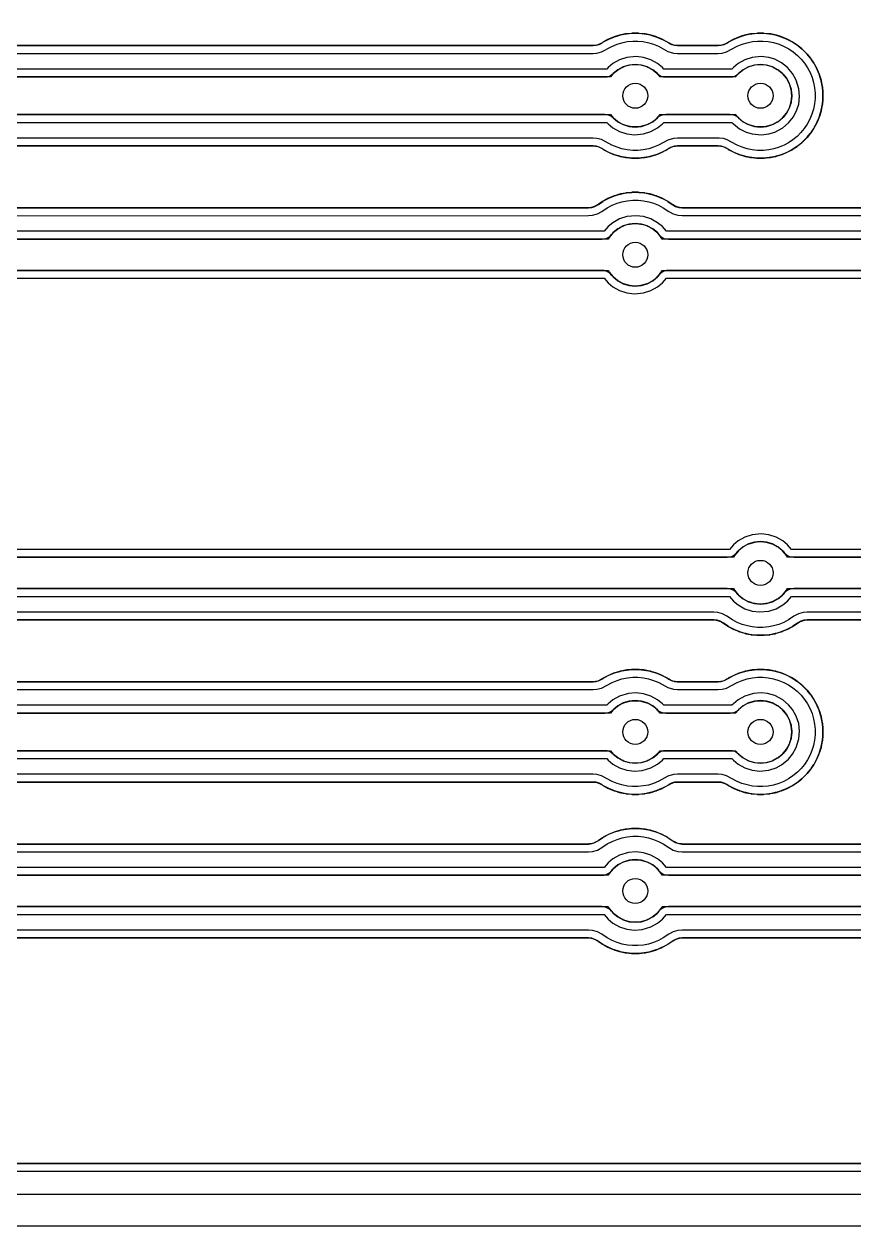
# Model space of a CAD drawing. Header units: millimetres. Extents: x -1 to 492, y -11 to 96.
# Drawn here: x 90.47 to 116.99, y -1 to 37.39 of the extents above; entities that cross this region are included whole.
import ezdxf

# ---------------------------------------------------------------- set-up
doc = ezdxf.new("R2010")
doc.units = ezdxf.units.MM
for name, color, linetype in [('CLEAR_POCKET', 8, 'CONTINUOUS'), ('COPPER_REF', 9, 'CONTINUOUS'), ('DRILL_0P8', 5, 'CONTINUOUS'), ('ISO_CENTER', 1, 'CONTINUOUS'), ('OUTLINE', 7, 'CONTINUOUS')]:
    doc.layers.add(name, color=color, linetype=linetype)

msp = doc.modelspace()

# ---------------------------------------------------------------- linework, layer by layer
at = {"layer": 'CLEAR_POCKET'}
for points in [[(-0.6, -1), (144.6, -1), (144.678, -0.992), (144.753, -0.97), (144.822, -0.933), (144.883, -0.883), (144.933, -0.822), (144.97, -0.753), (144.992, -0.678), (145, -0.6), (145, 94.6), (144.992, 94.678), (144.97, 94.753), (144.933, 94.822), (144.883, 94.883), (144.822, 94.933), (144.753, 94.97), (144.678, 94.992), (144.6, 95), (36.59, 95)], [(143, 92.49), (143, 1.51), (142.999, 1.49), (142.992, 1.422), (142.985, 1.384), (142.968, 1.327), (142.953, 1.291), (142.925, 1.24), (142.903, 1.207), (142.866, 1.162), (142.838, 1.134), (142.793, 1.097), (142.76, 1.075), (142.709, 1.047), (142.673, 1.032), (142.616, 1.015), (142.578, 1.008), (142.51, 1.001), (142.49, 1), (1.51, 1)], [(69.358, 33.5), (108.642, 33.5), (108.661, 33.499), (108.73, 33.492), (108.768, 33.485), (108.824, 33.468), (108.86, 33.453), (108.921, 33.42), (108.938, 33.41), (108.955, 33.399), (108.971, 33.388), (108.975, 33.386), (108.993, 33.376), (109.126, 33.305), (109.144, 33.296), (109.148, 33.294), (109.166, 33.286), (109.307, 33.228), (109.325, 33.221), (109.33, 33.219), (109.348, 33.213), (109.493, 33.169), (109.512, 33.163), (109.517, 33.162), (109.536, 33.158), (109.685, 33.128), (109.705, 33.125), (109.709, 33.124), (109.729, 33.122), (109.88, 33.107), (109.9, 33.106), (109.904, 33.105), (109.924, 33.105), (110.076, 33.105), (110.096, 33.105), (110.1, 33.106), (110.12, 33.107), (110.271, 33.122), (110.291, 33.124), (110.295, 33.125), (110.315, 33.128), (110.464, 33.158), (110.483, 33.162), (110.488, 33.163), (110.507, 33.169), (110.652, 33.213), (110.67, 33.219), (110.675, 33.221), (110.693, 33.228), (110.834, 33.286), (110.852, 33.294), (110.856, 33.296), (110.874, 33.305), (111.007, 33.376), (111.025, 33.386), (111.029, 33.388), (111.045, 33.399), (111.062, 33.41), (111.079, 33.42), (111.14, 33.453), (111.176, 33.468), (111.232, 33.485), (111.27, 33.492), (111.339, 33.499), (111.358, 33.5), (112.642, 33.5), (112.661, 33.499), (112.73, 33.492), (112.768, 33.485), (112.824, 33.468), (112.86, 33.453), (112.921, 33.42), (112.938, 33.41), (112.955, 33.399), (112.971, 33.388), (112.975, 33.386), (112.993, 33.376), (113.126, 33.305), (113.144, 33.296), (113.148, 33.294), (113.166, 33.286), (113.307, 33.228), (113.325, 33.221), (113.33, 33.219), (113.348, 33.213), (113.493, 33.169), (113.512, 33.163), (113.517, 33.162), (113.536, 33.158), (113.685, 33.128), (113.705, 33.125), (113.709, 33.124), (113.729, 33.122), (113.88, 33.107), (113.9, 33.106), (113.904, 33.105), (113.924, 33.105), (114.076, 33.105), (114.096, 33.105), (114.1, 33.106), (114.12, 33.107), (114.271, 33.122), (114.291, 33.124), (114.295, 33.125), (114.315, 33.128), (114.464, 33.158), (114.483, 33.162), (114.488, 33.163), (114.507, 33.169), (114.652, 33.213), (114.67, 33.219), (114.675, 33.221), (114.693, 33.228), (114.834, 33.286), (114.852, 33.294), (114.856, 33.296), (114.874, 33.305), (115.007, 33.376), (115.025, 33.386), (115.029, 33.388), (115.045, 33.399), (115.172, 33.483), (115.188, 33.495), (115.192, 33.497), (115.207, 33.51), (115.324, 33.606), (115.339, 33.619), (115.343, 33.622), (115.357, 33.636), (115.464, 33.743), (115.478, 33.757), (115.481, 33.761), (115.494, 33.776), (115.59, 33.893), (115.603, 33.908), (115.605, 33.912), (115.617, 33.928), (115.701, 34.055), (115.712, 34.071), (115.714, 34.075), (115.724, 34.093), (115.795, 34.226), (115.804, 34.244), (115.806, 34.248), (115.814, 34.266), (115.872, 34.407), (115.879, 34.425), (115.881, 34.43), (115.887, 34.448), (115.931, 34.593), (115.937, 34.612), (115.938, 34.617), (115.942, 34.636), (115.972, 34.785), (115.975, 34.805), (115.976, 34.809), (115.978, 34.829), (115.993, 34.98), (115.994, 35), (115.995, 35.004), (115.995, 35.024), (115.995, 35.176), (115.995, 35.196), (115.994, 35.2), (115.993, 35.22), (115.978, 35.371), (115.976, 35.391), (115.975, 35.395), (115.972, 35.415), (115.942, 35.564), (115.938, 35.583), (115.937, 35.588), (115.931, 35.607), (115.887, 35.752), (115.881, 35.77), (115.879, 35.775), (115.872, 35.793), (115.814, 35.934), (115.806, 35.952), (115.804, 35.956), (115.795, 35.974), (115.724, 36.107), (115.714, 36.125), (115.712, 36.129), (115.701, 36.145), (115.617, 36.272), (115.605, 36.288), (115.603, 36.292), (115.59, 36.307), (115.494, 36.424), (115.481, 36.439), (115.478, 36.443), (115.464, 36.457), (115.357, 36.564), (115.343, 36.578), (115.339, 36.581), (115.324, 36.594), (115.207, 36.69), (115.192, 36.703), (115.188, 36.705), (115.172, 36.717), (115.045, 36.801), (115.029, 36.812), (115.025, 36.814), (115.007, 36.824), (114.874, 36.895), (114.856, 36.904), (114.852, 36.906), (114.834, 36.914), (114.693, 36.972), (114.675, 36.979), (114.67, 36.981), (114.652, 36.987), (114.507, 37.031), (114.488, 37.037), (114.483, 37.038), (114.464, 37.042), (114.315, 37.072), (114.295, 37.075), (114.291, 37.076), (114.271, 37.078), (114.12, 37.093), (114.1, 37.094), (114.096, 37.095), (114.076, 37.095), (113.924, 37.095), (113.904, 37.095), (113.9, 37.094), (113.88, 37.093), (113.729, 37.078), (113.709, 37.076), (113.705, 37.075), (113.685, 37.072), (113.536, 37.042), (113.517, 37.038), (113.512, 37.037), (113.493, 37.031), (113.348, 36.987), (113.33, 36.981), (113.325, 36.979), (113.307, 36.972), (113.166, 36.914), (113.148, 36.906), (113.144, 36.904), (113.126, 36.895), (112.993, 36.824), (112.975, 36.814), (112.971, 36.812), (112.955, 36.801), (112.938, 36.79), (112.921, 36.78), (112.86, 36.747), (112.824, 36.732), (112.768, 36.715), (112.73, 36.708), (112.661, 36.701), (112.642, 36.7), (111.358, 36.7), (111.339, 36.701), (111.27, 36.708), (111.232, 36.715), (111.176, 36.732), (111.14, 36.747), (111.079, 36.78), (111.062, 36.79), (111.045, 36.801), (111.029, 36.812), (111.025, 36.814), (111.007, 36.824), (110.874, 36.895), (110.856, 36.904), (110.852, 36.906), (110.834, 36.914), (110.693, 36.972), (110.675, 36.979), (110.67, 36.981), (110.652, 36.987), (110.507, 37.031), (110.488, 37.037), (110.483, 37.038), (110.464, 37.042), (110.315, 37.072), (110.295, 37.075), (110.291, 37.076), (110.271, 37.078), (110.12, 37.093), (110.1, 37.094), (110.096, 37.095), (110.076, 37.095), (109.924, 37.095), (109.904, 37.095), (109.9, 37.094), (109.88, 37.093), (109.729, 37.078), (109.709, 37.076), (109.705, 37.075), (109.685, 37.072), (109.536, 37.042), (109.517, 37.038), (109.512, 37.037), (109.493, 37.031), (109.348, 36.987), (109.33, 36.981), (109.325, 36.979), (109.307, 36.972), (109.166, 36.914), (109.148, 36.906), (109.144, 36.904), (109.126, 36.895), (108.993, 36.824), (108.975, 36.814), (108.971, 36.812), (108.955, 36.801), (108.938, 36.79), (108.921, 36.78), (108.86, 36.747), (108.824, 36.732), (108.768, 36.715), (108.73, 36.708), (108.661, 36.701), (108.642, 36.7), (69.358, 36.7)], [(68.977, 35.7), (109.023, 35.7), (109.101, 35.708), (109.176, 35.73), (109.245, 35.767), (109.306, 35.817), (109.308, 35.82), (109.429, 35.919), (109.462, 35.941), (109.6, 36.015), (109.636, 36.03), (109.786, 36.075), (109.824, 36.083), (109.98, 36.098), (110.02, 36.098), (110.176, 36.083), (110.214, 36.075), (110.364, 36.03), (110.4, 36.015), (110.538, 35.941), (110.571, 35.919), (110.692, 35.82), (110.694, 35.817), (110.755, 35.767), (110.824, 35.73), (110.899, 35.708), (110.977, 35.7), (113.023, 35.7), (113.101, 35.708), (113.176, 35.73), (113.245, 35.767), (113.306, 35.817), (113.308, 35.82), (113.429, 35.919), (113.462, 35.941), (113.6, 36.015), (113.636, 36.03), (113.786, 36.075), (113.824, 36.083), (113.98, 36.098), (114.02, 36.098), (114.176, 36.083), (114.214, 36.075), (114.364, 36.03), (114.4, 36.015), (114.538, 35.941), (114.571, 35.919), (114.692, 35.82), (114.72, 35.792), (114.819, 35.671), (114.841, 35.638), (114.915, 35.5), (114.93, 35.464), (114.975, 35.314), (114.983, 35.276), (114.998, 35.12), (114.998, 35.08), (114.983, 34.924), (114.975, 34.886), (114.93, 34.736), (114.915, 34.7), (114.841, 34.562), (114.819, 34.529), (114.72, 34.408), (114.692, 34.38), (114.571, 34.281), (114.538, 34.259), (114.4, 34.185), (114.364, 34.17), (114.214, 34.125), (114.176, 34.117), (114.02, 34.102), (113.98, 34.102), (113.824, 34.117), (113.786, 34.125), (113.636, 34.17), (113.6, 34.185), (113.462, 34.259), (113.429, 34.281), (113.308, 34.38), (113.306, 34.383), (113.245, 34.433), (113.176, 34.47), (113.101, 34.492), (113.023, 34.5), (110.977, 34.5), (110.899, 34.492), (110.824, 34.47), (110.755, 34.433), (110.694, 34.383), (110.692, 34.38), (110.571, 34.281), (110.538, 34.259), (110.4, 34.185), (110.364, 34.17), (110.214, 34.125), (110.176, 34.117), (110.02, 34.102), (109.98, 34.102), (109.824, 34.117), (109.786, 34.125), (109.636, 34.17), (109.6, 34.185), (109.462, 34.259), (109.429, 34.281), (109.308, 34.38), (109.306, 34.383), (109.245, 34.433), (109.176, 34.47), (109.101, 34.492), (109.023, 34.5), (68.977, 34.5)], [(133.759, 31.52), (111.506, 31.52), (111.484, 31.521), (111.411, 31.529), (111.369, 31.538), (111.309, 31.558), (111.27, 31.575), (111.206, 31.613), (111.189, 31.625), (111.188, 31.625), (111.172, 31.637), (111.045, 31.721), (111.029, 31.732), (111.025, 31.734), (111.007, 31.744), (110.874, 31.815), (110.856, 31.824), (110.852, 31.826), (110.834, 31.834), (110.693, 31.892), (110.675, 31.899), (110.67, 31.901), (110.652, 31.907), (110.507, 31.951), (110.488, 31.957), (110.483, 31.958), (110.464, 31.962), (110.315, 31.992), (110.295, 31.995), (110.291, 31.996), (110.271, 31.998), (110.12, 32.013), (110.1, 32.014), (110.096, 32.015), (110.076, 32.015), (109.924, 32.015), (109.904, 32.015), (109.9, 32.014), (109.88, 32.013), (109.729, 31.998), (109.709, 31.996), (109.705, 31.995), (109.685, 31.992), (109.536, 31.962), (109.517, 31.958), (109.512, 31.957), (109.493, 31.951), (109.348, 31.907), (109.33, 31.901), (109.325, 31.899), (109.307, 31.892), (109.166, 31.834), (109.148, 31.826), (109.144, 31.824), (109.126, 31.815), (108.993, 31.744), (108.975, 31.734), (108.971, 31.732), (108.955, 31.721), (108.828, 31.637), (108.812, 31.625), (108.811, 31.625), (108.794, 31.613), (108.73, 31.575), (108.691, 31.558), (108.631, 31.538), (108.589, 31.529), (108.516, 31.521), (108.494, 31.52), (60.011, 31.52)], [(60.01, 30.52), (108.934, 30.52), (109.004, 30.526), (109.072, 30.545), (109.136, 30.575), (109.194, 30.616), (109.243, 30.666), (109.28, 30.712), (109.308, 30.74), (109.429, 30.839), (109.462, 30.861), (109.6, 30.935), (109.636, 30.95), (109.786, 30.995), (109.824, 31.003), (109.98, 31.018), (110.02, 31.018), (110.176, 31.003), (110.214, 30.995), (110.364, 30.95), (110.4, 30.935), (110.538, 30.861), (110.571, 30.839), (110.692, 30.74), (110.72, 30.712), (110.757, 30.666), (110.806, 30.616), (110.864, 30.575), (110.928, 30.545), (110.996, 30.526), (111.066, 30.52), (134.335, 30.52)], [(134.335, 29.52), (111.066, 29.52), (110.996, 29.514), (110.928, 29.495), (110.864, 29.465), (110.806, 29.424), (110.757, 29.374), (110.72, 29.328), (110.692, 29.3), (110.571, 29.201), (110.538, 29.179), (110.4, 29.105), (110.364, 29.09), (110.214, 29.045), (110.176, 29.037), (110.02, 29.022), (109.98, 29.022), (109.824, 29.037), (109.786, 29.045), (109.636, 29.09), (109.6, 29.105), (109.462, 29.179), (109.429, 29.201), (109.308, 29.3), (109.28, 29.328), (109.243, 29.374), (109.194, 29.424), (109.136, 29.465), (109.072, 29.495), (109.004, 29.514), (108.934, 29.52), (60.9, 29.52)], [(47.665, 20.36), (112.934, 20.36), (113.021, 20.37), (113.105, 20.398), (113.18, 20.445), (113.243, 20.506), (113.28, 20.552), (113.308, 20.58), (113.429, 20.679), (113.462, 20.701), (113.6, 20.775), (113.636, 20.79), (113.786, 20.835), (113.824, 20.843), (113.98, 20.858), (114.02, 20.858), (114.176, 20.843), (114.214, 20.835), (114.364, 20.79), (114.4, 20.775), (114.538, 20.701), (114.571, 20.679), (114.692, 20.58), (114.72, 20.552), (114.757, 20.506), (114.82, 20.445), (114.895, 20.398), (114.979, 20.37), (115.066, 20.36), (134.335, 20.36)], [(134.335, 19.36), (115.066, 19.36), (114.979, 19.35), (114.895, 19.322), (114.82, 19.275), (114.757, 19.214), (114.72, 19.168), (114.692, 19.14), (114.571, 19.041), (114.538, 19.019), (114.4, 18.945), (114.364, 18.93), (114.214, 18.885), (114.176, 18.877), (114.02, 18.862), (113.98, 18.862), (113.824, 18.877), (113.786, 18.885), (113.636, 18.93), (113.6, 18.945), (113.462, 19.019), (113.429, 19.041), (113.308, 19.14), (113.28, 19.168), (113.243, 19.214), (113.18, 19.275), (113.105, 19.322), (113.021, 19.35), (112.934, 19.36), (47.665, 19.36)], [(48.241, 18.36), (112.494, 18.36), (112.516, 18.359), (112.589, 18.351), (112.631, 18.342), (112.691, 18.322), (112.73, 18.305), (112.794, 18.267), (112.811, 18.255), (112.812, 18.255), (112.828, 18.243), (112.955, 18.159), (112.971, 18.148), (112.975, 18.146), (112.993, 18.136), (113.126, 18.065), (113.144, 18.056), (113.148, 18.054), (113.166, 18.046), (113.307, 17.988), (113.325, 17.981), (113.33, 17.979), (113.348, 17.973), (113.493, 17.929), (113.512, 17.923), (113.517, 17.922), (113.536, 17.918), (113.685, 17.888), (113.705, 17.885), (113.709, 17.884), (113.729, 17.882), (113.88, 17.867), (113.9, 17.866), (113.904, 17.865), (113.924, 17.865), (114.076, 17.865), (114.096, 17.865), (114.1, 17.866), (114.12, 17.867), (114.271, 17.882), (114.291, 17.884), (114.295, 17.885), (114.315, 17.888), (114.464, 17.918), (114.483, 17.922), (114.488, 17.923), (114.507, 17.929), (114.652, 17.973), (114.67, 17.979), (114.675, 17.981), (114.693, 17.988), (114.834, 18.046), (114.852, 18.054), (114.856, 18.056), (114.874, 18.065), (115.007, 18.136), (115.025, 18.146), (115.029, 18.148), (115.045, 18.159), (115.172, 18.243), (115.188, 18.255), (115.189, 18.255), (115.206, 18.267), (115.27, 18.305), (115.309, 18.322), (115.369, 18.342), (115.411, 18.351), (115.484, 18.359), (115.506, 18.36), (133.759, 18.36)], [(78.807, 13.18), (108.642, 13.18), (108.661, 13.179), (108.73, 13.172), (108.768, 13.165), (108.824, 13.148), (108.86, 13.133), (108.921, 13.1), (108.938, 13.09), (108.955, 13.079), (108.971, 13.068), (108.975, 13.066), (108.993, 13.056), (109.126, 12.985), (109.144, 12.976), (109.148, 12.974), (109.166, 12.966), (109.307, 12.908), (109.325, 12.901), (109.33, 12.899), (109.348, 12.893), (109.493, 12.849), (109.512, 12.843), (109.517, 12.842), (109.536, 12.838), (109.685, 12.808), (109.705, 12.805), (109.709, 12.804), (109.729, 12.802), (109.88, 12.787), (109.9, 12.786), (109.904, 12.785), (109.924, 12.785), (110.076, 12.785), (110.096, 12.785), (110.1, 12.786), (110.12, 12.787), (110.271, 12.802), (110.291, 12.804), (110.295, 12.805), (110.315, 12.808), (110.464, 12.838), (110.483, 12.842), (110.488, 12.843), (110.507, 12.849), (110.652, 12.893), (110.67, 12.899), (110.675, 12.901), (110.693, 12.908), (110.834, 12.966), (110.852, 12.974), (110.856, 12.976), (110.874, 12.985), (111.007, 13.056), (111.025, 13.066), (111.029, 13.068), (111.045, 13.079), (111.062, 13.09), (111.079, 13.1), (111.14, 13.133), (111.176, 13.148), (111.232, 13.165), (111.27, 13.172), (111.339, 13.179), (111.358, 13.18), (112.642, 13.18), (112.661, 13.179), (112.73, 13.172), (112.768, 13.165), (112.824, 13.148), (112.86, 13.133), (112.921, 13.1), (112.938, 13.09), (112.955, 13.079), (112.971, 13.068), (112.975, 13.066), (112.993, 13.056), (113.126, 12.985), (113.144, 12.976), (113.148, 12.974), (113.166, 12.966), (113.307, 12.908), (113.325, 12.901), (113.33, 12.899), (113.348, 12.893), (113.493, 12.849), (113.512, 12.843), (113.517, 12.842), (113.536, 12.838), (113.685, 12.808), (113.705, 12.805), (113.709, 12.804), (113.729, 12.802), (113.88, 12.787), (113.9, 12.786), (113.904, 12.785), (113.924, 12.785), (114.076, 12.785), (114.096, 12.785), (114.1, 12.786), (114.12, 12.787), (114.271, 12.802), (114.291, 12.804), (114.295, 12.805), (114.315, 12.808), (114.464, 12.838), (114.483, 12.842), (114.488, 12.843), (114.507, 12.849), (114.652, 12.893), (114.67, 12.899), (114.675, 12.901), (114.693, 12.908), (114.834, 12.966), (114.852, 12.974), (114.856, 12.976), (114.874, 12.985), (115.007, 13.056), (115.025, 13.066), (115.029, 13.068), (115.045, 13.079), (115.172, 13.163), (115.188, 13.175), (115.192, 13.177), (115.207, 13.19), (115.324, 13.286), (115.339, 13.299), (115.343, 13.302), (115.357, 13.316), (115.464, 13.423), (115.478, 13.437), (115.481, 13.441), (115.494, 13.456), (115.59, 13.573), (115.603, 13.588), (115.605, 13.592), (115.617, 13.608), (115.701, 13.735), (115.712, 13.751), (115.714, 13.755), (115.724, 13.773), (115.795, 13.906), (115.804, 13.924), (115.806, 13.928), (115.814, 13.946), (115.872, 14.087), (115.879, 14.105), (115.881, 14.11), (115.887, 14.128), (115.931, 14.273), (115.937, 14.292), (115.938, 14.297), (115.942, 14.316), (115.972, 14.465), (115.975, 14.485), (115.976, 14.489), (115.978, 14.509), (115.993, 14.66), (115.994, 14.68), (115.995, 14.684), (115.995, 14.704), (115.995, 14.856), (115.995, 14.876), (115.994, 14.88), (115.993, 14.9), (115.978, 15.051), (115.976, 15.071), (115.975, 15.075), (115.972, 15.095), (115.942, 15.244), (115.938, 15.263), (115.937, 15.268), (115.931, 15.287), (115.887, 15.432), (115.881, 15.45), (115.879, 15.455), (115.872, 15.473), (115.814, 15.614), (115.806, 15.632), (115.804, 15.636), (115.795, 15.654), (115.724, 15.787), (115.714, 15.805), (115.712, 15.809), (115.701, 15.825), (115.617, 15.952), (115.605, 15.968), (115.603, 15.972), (115.59, 15.987), (115.494, 16.104), (115.481, 16.119), (115.478, 16.123), (115.464, 16.137), (115.357, 16.244), (115.343, 16.258), (115.339, 16.261), (115.324, 16.274), (115.207, 16.37), (115.192, 16.383), (115.188, 16.385), (115.172, 16.397), (115.045, 16.481), (115.029, 16.492), (115.025, 16.494), (115.007, 16.504), (114.874, 16.575), (114.856, 16.584), (114.852, 16.586), (114.834, 16.594), (114.693, 16.652), (114.675, 16.659), (114.67, 16.661), (114.652, 16.667), (114.507, 16.711), (114.488, 16.717), (114.483, 16.718), (114.464, 16.722), (114.315, 16.752), (114.295, 16.755), (114.291, 16.756), (114.271, 16.758), (114.12, 16.773), (114.1, 16.774), (114.096, 16.775), (114.076, 16.775), (113.924, 16.775), (113.904, 16.775), (113.9, 16.774), (113.88, 16.773), (113.729, 16.758), (113.709, 16.756), (113.705, 16.755), (113.685, 16.752), (113.536, 16.722), (113.517, 16.718), (113.512, 16.717), (113.493, 16.711), (113.348, 16.667), (113.33, 16.661), (113.325, 16.659), (113.307, 16.652), (113.166, 16.594), (113.148, 16.586), (113.144, 16.584), (113.126, 16.575), (112.993, 16.504), (112.975, 16.494), (112.971, 16.492), (112.955, 16.481), (112.938, 16.47), (112.921, 16.46), (112.86, 16.427), (112.824, 16.412), (112.768, 16.395), (112.73, 16.388), (112.661, 16.381), (112.642, 16.38), (111.358, 16.38), (111.339, 16.381), (111.27, 16.388), (111.232, 16.395), (111.176, 16.412), (111.14, 16.427), (111.079, 16.46), (111.062, 16.47), (111.045, 16.481), (111.029, 16.492), (111.025, 16.494), (111.007, 16.504), (110.874, 16.575), (110.856, 16.584), (110.852, 16.586), (110.834, 16.594), (110.693, 16.652), (110.675, 16.659), (110.67, 16.661), (110.652, 16.667), (110.507, 16.711), (110.488, 16.717), (110.483, 16.718), (110.464, 16.722), (110.315, 16.752), (110.295, 16.755), (110.291, 16.756), (110.271, 16.758), (110.12, 16.773), (110.1, 16.774), (110.096, 16.775), (110.076, 16.775), (109.924, 16.775), (109.904, 16.775), (109.9, 16.774), (109.88, 16.773), (109.729, 16.758), (109.709, 16.756), (109.705, 16.755), (109.685, 16.752), (109.536, 16.722), (109.517, 16.718), (109.512, 16.717), (109.493, 16.711), (109.348, 16.667), (109.33, 16.661), (109.325, 16.659), (109.307, 16.652), (109.166, 16.594), (109.148, 16.586), (109.144, 16.584), (109.126, 16.575), (108.993, 16.504), (108.975, 16.494), (108.971, 16.492), (108.955, 16.481), (108.938, 16.47), (108.921, 16.46), (108.86, 16.427), (108.824, 16.412), (108.768, 16.395), (108.73, 16.388), (108.661, 16.381), (108.642, 16.38), (78.807, 16.38)], [(78.561, 15.38), (109.023, 15.38), (109.101, 15.388), (109.176, 15.41), (109.245, 15.447), (109.306, 15.497), (109.308, 15.5), (109.429, 15.599), (109.462, 15.621), (109.6, 15.695), (109.636, 15.71), (109.786, 15.755), (109.824, 15.763), (109.98, 15.778), (110.02, 15.778), (110.176, 15.763), (110.214, 15.755), (110.364, 15.71), (110.4, 15.695), (110.538, 15.621), (110.571, 15.599), (110.692, 15.5), (110.694, 15.497), (110.755, 15.447), (110.824, 15.41), (110.899, 15.388), (110.977, 15.38), (113.023, 15.38), (113.101, 15.388), (113.176, 15.41), (113.245, 15.447), (113.306, 15.497), (113.308, 15.5), (113.429, 15.599), (113.462, 15.621), (113.6, 15.695), (113.636, 15.71), (113.786, 15.755), (113.824, 15.763), (113.98, 15.778), (114.02, 15.778), (114.176, 15.763), (114.214, 15.755), (114.364, 15.71), (114.4, 15.695), (114.538, 15.621), (114.571, 15.599), (114.692, 15.5), (114.72, 15.472), (114.819, 15.351), (114.841, 15.318), (114.915, 15.18), (114.93, 15.144), (114.975, 14.994), (114.983, 14.956), (114.998, 14.8), (114.998, 14.76), (114.983, 14.604), (114.975, 14.566), (114.93, 14.416), (114.915, 14.38), (114.841, 14.242), (114.819, 14.209), (114.72, 14.088), (114.692, 14.06), (114.571, 13.961), (114.538, 13.939), (114.4, 13.865), (114.364, 13.85), (114.214, 13.805), (114.176, 13.797), (114.02, 13.782), (113.98, 13.782), (113.824, 13.797), (113.786, 13.805), (113.636, 13.85), (113.6, 13.865), (113.462, 13.939), (113.429, 13.961), (113.308, 14.06), (113.306, 14.063), (113.245, 14.113), (113.176, 14.15), (113.101, 14.172), (113.023, 14.18), (110.977, 14.18), (110.899, 14.172), (110.824, 14.15), (110.755, 14.113), (110.694, 14.063), (110.692, 14.06), (110.571, 13.961), (110.538, 13.939), (110.4, 13.865), (110.364, 13.85), (110.214, 13.805), (110.176, 13.797), (110.02, 13.782), (109.98, 13.782), (109.824, 13.797), (109.786, 13.805), (109.636, 13.85), (109.6, 13.865), (109.462, 13.939), (109.429, 13.961), (109.308, 14.06), (109.306, 14.063), (109.245, 14.113), (109.176, 14.15), (109.101, 14.172), (109.023, 14.18), (78.561, 14.18)], [(133.759, 11.2), (111.506, 11.2), (111.484, 11.201), (111.411, 11.209), (111.369, 11.218), (111.309, 11.238), (111.27, 11.255), (111.206, 11.293), (111.189, 11.305), (111.188, 11.305), (111.172, 11.317), (111.045, 11.401), (111.029, 11.412), (111.025, 11.414), (111.007, 11.424), (110.874, 11.495), (110.856, 11.504), (110.852, 11.506), (110.834, 11.514), (110.693, 11.572), (110.675, 11.579), (110.67, 11.581), (110.652, 11.587), (110.507, 11.631), (110.488, 11.637), (110.483, 11.638), (110.464, 11.642), (110.315, 11.672), (110.295, 11.675), (110.291, 11.676), (110.271, 11.678), (110.12, 11.693), (110.1, 11.694), (110.096, 11.695), (110.076, 11.695), (109.924, 11.695), (109.904, 11.695), (109.9, 11.694), (109.88, 11.693), (109.729, 11.678), (109.709, 11.676), (109.705, 11.675), (109.685, 11.672), (109.536, 11.642), (109.517, 11.638), (109.512, 11.637), (109.493, 11.631), (109.348, 11.587), (109.33, 11.581), (109.325, 11.579), (109.307, 11.572), (109.166, 11.514), (109.148, 11.506), (109.144, 11.504), (109.126, 11.495), (108.993, 11.424), (108.975, 11.414), (108.971, 11.412), (108.955, 11.401), (108.828, 11.317), (108.812, 11.305), (108.811, 11.305), (108.794, 11.293), (108.73, 11.255), (108.691, 11.238), (108.631, 11.218), (108.589, 11.209), (108.516, 11.201), (108.494, 11.2), (48.241, 11.2)], [(47.665, 10.2), (108.934, 10.2), (109.004, 10.206), (109.072, 10.225), (109.136, 10.255), (109.194, 10.296), (109.243, 10.346), (109.28, 10.392), (109.308, 10.42), (109.429, 10.519), (109.462, 10.541), (109.6, 10.615), (109.636, 10.63), (109.786, 10.675), (109.824, 10.683), (109.98, 10.698), (110.02, 10.698), (110.176, 10.683), (110.214, 10.675), (110.364, 10.63), (110.4, 10.615), (110.538, 10.541), (110.571, 10.519), (110.692, 10.42), (110.72, 10.392), (110.757, 10.346), (110.82, 10.285), (110.895, 10.238), (110.979, 10.21), (111.066, 10.2), (134.335, 10.2)], [(134.335, 9.2), (111.066, 9.2), (110.996, 9.194), (110.928, 9.175), (110.864, 9.145), (110.806, 9.104), (110.757, 9.054), (110.72, 9.008), (110.692, 8.98), (110.571, 8.881), (110.538, 8.859), (110.4, 8.785), (110.364, 8.77), (110.214, 8.725), (110.176, 8.717), (110.02, 8.702), (109.98, 8.702), (109.824, 8.717), (109.786, 8.725), (109.636, 8.77), (109.6, 8.785), (109.462, 8.859), (109.429, 8.881), (109.308, 8.98), (109.28, 9.008), (109.243, 9.054), (109.194, 9.104), (109.136, 9.145), (109.072, 9.175), (109.004, 9.194), (108.934, 9.2), (47.665, 9.2)], [(48.241, 8.2), (108.494, 8.2), (108.516, 8.199), (108.589, 8.191), (108.631, 8.182), (108.691, 8.162), (108.73, 8.145), (108.794, 8.107), (108.811, 8.095), (108.812, 8.095), (108.828, 8.083), (108.955, 7.999), (108.971, 7.988), (108.975, 7.986), (108.993, 7.976), (109.126, 7.905), (109.144, 7.896), (109.148, 7.894), (109.166, 7.886), (109.307, 7.828), (109.325, 7.821), (109.33, 7.819), (109.348, 7.813), (109.493, 7.769), (109.512, 7.763), (109.517, 7.762), (109.536, 7.758), (109.685, 7.728), (109.705, 7.725), (109.709, 7.724), (109.729, 7.722), (109.88, 7.707), (109.9, 7.706), (109.904, 7.705), (109.924, 7.705), (110.076, 7.705), (110.096, 7.705), (110.1, 7.706), (110.12, 7.707), (110.271, 7.722), (110.291, 7.724), (110.295, 7.725), (110.315, 7.728), (110.464, 7.758), (110.483, 7.762), (110.488, 7.763), (110.507, 7.769), (110.652, 7.813), (110.67, 7.819), (110.675, 7.821), (110.693, 7.828), (110.834, 7.886), (110.852, 7.894), (110.856, 7.896), (110.874, 7.905), (111.007, 7.976), (111.025, 7.986), (111.029, 7.988), (111.045, 7.999), (111.172, 8.083), (111.188, 8.095), (111.189, 8.095), (111.206, 8.107), (111.27, 8.145), (111.309, 8.162), (111.369, 8.182), (111.411, 8.191), (111.484, 8.199), (111.506, 8.2), (133.759, 8.2)]]:
    msp.add_lwpolyline(points, dxfattribs=at)
at = {"layer": 'COPPER_REF'}
for points in [[(1.5, 1), (142.5, 1), (142.598, 1.01), (142.691, 1.038), (142.778, 1.084), (142.854, 1.146), (142.916, 1.222), (142.962, 1.309), (142.99, 1.402), (143, 1.5), (143, 92.5)], [(69.348, 36.7), (108.652, 36.7), (108.749, 36.71), (108.843, 36.738), (108.929, 36.784), (108.963, 36.807), (108.984, 36.819), (109.135, 36.9), (109.157, 36.91), (109.316, 36.976), (109.339, 36.984), (109.503, 37.034), (109.527, 37.04), (109.695, 37.074), (109.719, 37.077), (109.89, 37.094), (109.914, 37.095), (110.086, 37.095), (110.11, 37.094), (110.281, 37.077), (110.305, 37.074), (110.473, 37.04), (110.497, 37.034), (110.661, 36.984), (110.684, 36.976), (110.843, 36.91), (110.865, 36.9), (111.016, 36.819), (111.037, 36.807), (111.071, 36.784), (111.157, 36.738), (111.251, 36.71), (111.348, 36.7), (112.652, 36.7), (112.749, 36.71), (112.843, 36.738), (112.929, 36.784), (112.963, 36.807), (112.984, 36.819), (113.135, 36.9), (113.157, 36.91), (113.316, 36.976), (113.339, 36.984), (113.503, 37.034), (113.527, 37.04), (113.695, 37.074), (113.719, 37.077), (113.89, 37.094), (113.914, 37.095), (114.086, 37.095), (114.11, 37.094), (114.281, 37.077), (114.305, 37.074), (114.473, 37.04), (114.497, 37.034), (114.661, 36.984), (114.684, 36.976), (114.843, 36.91), (114.865, 36.9), (115.016, 36.819), (115.037, 36.807), (115.18, 36.711), (115.199, 36.697), (115.332, 36.588), (115.35, 36.571), (115.471, 36.45), (115.488, 36.432), (115.597, 36.299), (115.611, 36.28), (115.707, 36.137), (115.719, 36.116), (115.8, 35.965), (115.81, 35.943), (115.876, 35.784), (115.884, 35.761), (115.934, 35.597), (115.94, 35.573), (115.974, 35.405), (115.977, 35.381), (115.994, 35.21), (115.995, 35.186), (115.995, 35.014), (115.994, 34.99), (115.977, 34.819), (115.974, 34.795), (115.94, 34.627), (115.934, 34.603), (115.884, 34.439), (115.876, 34.416), (115.81, 34.257), (115.8, 34.235), (115.719, 34.084), (115.707, 34.063), (115.611, 33.92), (115.597, 33.901), (115.488, 33.768), (115.471, 33.75), (115.35, 33.629), (115.332, 33.612), (115.199, 33.503), (115.18, 33.489), (115.037, 33.393), (115.016, 33.381), (114.865, 33.3), (114.843, 33.29), (114.684, 33.224), (114.661, 33.216), (114.497, 33.166), (114.473, 33.16), (114.305, 33.126), (114.281, 33.123), (114.11, 33.106), (114.086, 33.105), (113.914, 33.105), (113.89, 33.106), (113.719, 33.123), (113.695, 33.126), (113.527, 33.16), (113.503, 33.166), (113.339, 33.216), (113.316, 33.224), (113.157, 33.29), (113.135, 33.3), (112.984, 33.381), (112.963, 33.393), (112.929, 33.416), (112.843, 33.462), (112.749, 33.49), (112.652, 33.5), (111.348, 33.5), (111.251, 33.49), (111.157, 33.462), (111.071, 33.416), (111.037, 33.393), (111.016, 33.381), (110.865, 33.3), (110.843, 33.29), (110.684, 33.224), (110.661, 33.216), (110.497, 33.166), (110.473, 33.16), (110.305, 33.126), (110.281, 33.123), (110.11, 33.106), (110.086, 33.105), (109.914, 33.105), (109.89, 33.106), (109.719, 33.123), (109.695, 33.126), (109.527, 33.16), (109.503, 33.166), (109.339, 33.216), (109.316, 33.224), (109.157, 33.29), (109.135, 33.3), (108.984, 33.381), (108.963, 33.393), (108.929, 33.416), (108.843, 33.462), (108.749, 33.49), (108.652, 33.5), (69.348, 33.5)], [(68.795, 34.5), (109.205, 34.5), (109.293, 34.393), (109.444, 34.269), (109.617, 34.176), (109.805, 34.119), (110, 34.1), (110.195, 34.119), (110.383, 34.176), (110.556, 34.269), (110.707, 34.393), (110.795, 34.5), (113.205, 34.5), (113.293, 34.393), (113.444, 34.269), (113.617, 34.176), (113.805, 34.119), (114, 34.1), (114.195, 34.119), (114.383, 34.176), (114.556, 34.269), (114.707, 34.393), (114.831, 34.544), (114.924, 34.717), (114.981, 34.905), (115, 35.1), (114.981, 35.295), (114.924, 35.483), (114.831, 35.656), (114.707, 35.807), (114.556, 35.931), (114.383, 36.024), (114.195, 36.081), (114, 36.1), (113.805, 36.081), (113.617, 36.024), (113.444, 35.931), (113.293, 35.807), (113.205, 35.7), (110.795, 35.7), (110.707, 35.807), (110.556, 35.931), (110.383, 36.024), (110.195, 36.081), (110, 36.1), (109.805, 36.081), (109.617, 36.024), (109.444, 35.931), (109.293, 35.807), (109.205, 35.7), (68.795, 35.7)], [(60.006, 31.52), (108.505, 31.52), (108.611, 31.531), (108.711, 31.565), (108.803, 31.618), (108.82, 31.631), (108.963, 31.727), (108.984, 31.739), (109.135, 31.82), (109.157, 31.83), (109.316, 31.896), (109.339, 31.904), (109.503, 31.954), (109.527, 31.96), (109.695, 31.994), (109.719, 31.997), (109.89, 32.014), (109.914, 32.015), (110.086, 32.015), (110.11, 32.014), (110.281, 31.997), (110.305, 31.994), (110.473, 31.96), (110.497, 31.954), (110.661, 31.904), (110.684, 31.896), (110.843, 31.83), (110.865, 31.82), (111.016, 31.739), (111.037, 31.727), (111.18, 31.631), (111.197, 31.618), (111.289, 31.565), (111.389, 31.531), (111.495, 31.52), (133.77, 31.52)], [(134.592, 30.52), (110.861, 30.52), (110.831, 30.576), (110.707, 30.727), (110.556, 30.851), (110.383, 30.944), (110.195, 31.001), (110, 31.02), (109.805, 31.001), (109.617, 30.944), (109.444, 30.851), (109.293, 30.727), (109.169, 30.576), (109.139, 30.52), (60, 30.52)], [(60.5, 29.52), (109.139, 29.52), (109.169, 29.464), (109.293, 29.313), (109.444, 29.189), (109.617, 29.096), (109.805, 29.039), (110, 29.02), (110.195, 29.039), (110.383, 29.096), (110.556, 29.189), (110.707, 29.313), (110.831, 29.464), (110.861, 29.52), (134.592, 29.52)], [(134.592, 20.36), (114.861, 20.36), (114.831, 20.416), (114.707, 20.567), (114.556, 20.691), (114.383, 20.784), (114.195, 20.841), (114, 20.86), (113.805, 20.841), (113.617, 20.784), (113.444, 20.691), (113.293, 20.567), (113.169, 20.416), (113.139, 20.36), (47.408, 20.36)], [(47.408, 19.36), (113.139, 19.36), (113.169, 19.304), (113.293, 19.153), (113.444, 19.029), (113.617, 18.936), (113.805, 18.879), (114, 18.86), (114.195, 18.879), (114.383, 18.936), (114.556, 19.029), (114.707, 19.153), (114.831, 19.304), (114.861, 19.36), (134.592, 19.36)], [(133.77, 18.36), (115.495, 18.36), (115.389, 18.349), (115.289, 18.315), (115.197, 18.262), (115.18, 18.249), (115.037, 18.153), (115.016, 18.141), (114.865, 18.06), (114.843, 18.05), (114.684, 17.984), (114.661, 17.976), (114.497, 17.926), (114.473, 17.92), (114.305, 17.886), (114.281, 17.883), (114.11, 17.866), (114.086, 17.865), (113.914, 17.865), (113.89, 17.866), (113.719, 17.883), (113.695, 17.886), (113.527, 17.92), (113.503, 17.926), (113.339, 17.976), (113.316, 17.984), (113.157, 18.05), (113.135, 18.06), (112.984, 18.141), (112.963, 18.153), (112.82, 18.249), (112.803, 18.262), (112.711, 18.315), (112.611, 18.349), (112.505, 18.36), (48.23, 18.36)], [(78.797, 16.38), (108.652, 16.38), (108.749, 16.39), (108.843, 16.418), (108.929, 16.464), (108.963, 16.487), (108.984, 16.499), (109.135, 16.58), (109.157, 16.59), (109.316, 16.656), (109.339, 16.664), (109.503, 16.714), (109.527, 16.72), (109.695, 16.754), (109.719, 16.757), (109.89, 16.774), (109.914, 16.775), (110.086, 16.775), (110.11, 16.774), (110.281, 16.757), (110.305, 16.754), (110.473, 16.72), (110.497, 16.714), (110.661, 16.664), (110.684, 16.656), (110.843, 16.59), (110.865, 16.58), (111.016, 16.499), (111.037, 16.487), (111.071, 16.464), (111.157, 16.418), (111.251, 16.39), (111.348, 16.38), (112.652, 16.38), (112.749, 16.39), (112.843, 16.418), (112.929, 16.464), (112.963, 16.487), (112.984, 16.499), (113.135, 16.58), (113.157, 16.59), (113.316, 16.656), (113.339, 16.664), (113.503, 16.714), (113.527, 16.72), (113.695, 16.754), (113.719, 16.757), (113.89, 16.774), (113.914, 16.775), (114.086, 16.775), (114.11, 16.774), (114.281, 16.757), (114.305, 16.754), (114.473, 16.72), (114.497, 16.714), (114.661, 16.664), (114.684, 16.656), (114.843, 16.59), (114.865, 16.58), (115.016, 16.499), (115.037, 16.487), (115.18, 16.391), (115.199, 16.377), (115.332, 16.268), (115.35, 16.251), (115.471, 16.13), (115.488, 16.112), (115.597, 15.979), (115.611, 15.96), (115.707, 15.817), (115.719, 15.796), (115.8, 15.645), (115.81, 15.623), (115.876, 15.464), (115.884, 15.441), (115.934, 15.277), (115.94, 15.253), (115.974, 15.085), (115.977, 15.061), (115.994, 14.89), (115.995, 14.866), (115.995, 14.694), (115.994, 14.67), (115.977, 14.499), (115.974, 14.475), (115.94, 14.307), (115.934, 14.283), (115.884, 14.119), (115.876, 14.096), (115.81, 13.937), (115.8, 13.915), (115.719, 13.764), (115.707, 13.743), (115.611, 13.6), (115.597, 13.581), (115.488, 13.448), (115.471, 13.43), (115.35, 13.309), (115.332, 13.292), (115.199, 13.183), (115.18, 13.169), (115.037, 13.073), (115.016, 13.061), (114.865, 12.98), (114.843, 12.97), (114.684, 12.904), (114.661, 12.896), (114.497, 12.846), (114.473, 12.84), (114.305, 12.806), (114.281, 12.803), (114.11, 12.786), (114.086, 12.785), (113.914, 12.785), (113.89, 12.786), (113.719, 12.803), (113.695, 12.806), (113.527, 12.84), (113.503, 12.846), (113.339, 12.896), (113.316, 12.904), (113.157, 12.97), (113.135, 12.98), (112.984, 13.061), (112.963, 13.073), (112.929, 13.096), (112.843, 13.142), (112.749, 13.17), (112.652, 13.18), (111.348, 13.18), (111.251, 13.17), (111.157, 13.142), (111.071, 13.096), (111.037, 13.073), (111.016, 13.061), (110.865, 12.98), (110.843, 12.97), (110.684, 12.904), (110.661, 12.896), (110.497, 12.846), (110.473, 12.84), (110.305, 12.806), (110.281, 12.803), (110.11, 12.786), (110.086, 12.785), (109.914, 12.785), (109.89, 12.786), (109.719, 12.803), (109.695, 12.806), (109.527, 12.84), (109.503, 12.846), (109.339, 12.896), (109.316, 12.904), (109.157, 12.97), (109.135, 12.98), (108.984, 13.061), (108.963, 13.073), (108.929, 13.096), (108.843, 13.142), (108.749, 13.17), (108.652, 13.18), (78.797, 13.18)], [(78.445, 14.18), (109.205, 14.18), (109.293, 14.073), (109.444, 13.949), (109.617, 13.856), (109.805, 13.799), (110, 13.78), (110.195, 13.799), (110.383, 13.856), (110.556, 13.949), (110.707, 14.073), (110.795, 14.18), (113.205, 14.18), (113.293, 14.073), (113.444, 13.949), (113.617, 13.856), (113.805, 13.799), (114, 13.78), (114.195, 13.799), (114.383, 13.856), (114.556, 13.949), (114.707, 14.073), (114.831, 14.224), (114.924, 14.397), (114.981, 14.585), (115, 14.78), (114.981, 14.975), (114.924, 15.163), (114.831, 15.336), (114.707, 15.487), (114.556, 15.611), (114.383, 15.704), (114.195, 15.761), (114, 15.78), (113.805, 15.761), (113.617, 15.704), (113.444, 15.611), (113.293, 15.487), (113.205, 15.38), (110.795, 15.38), (110.707, 15.487), (110.556, 15.611), (110.383, 15.704), (110.195, 15.761), (110, 15.78), (109.805, 15.761), (109.617, 15.704), (109.444, 15.611), (109.293, 15.487), (109.205, 15.38), (78.445, 15.38)], [(48.23, 11.2), (108.505, 11.2), (108.611, 11.211), (108.711, 11.245), (108.803, 11.298), (108.82, 11.311), (108.963, 11.407), (108.984, 11.419), (109.135, 11.5), (109.157, 11.51), (109.316, 11.576), (109.339, 11.584), (109.503, 11.634), (109.527, 11.64), (109.695, 11.674), (109.719, 11.677), (109.89, 11.694), (109.914, 11.695), (110.086, 11.695), (110.11, 11.694), (110.281, 11.677), (110.305, 11.674), (110.473, 11.64), (110.497, 11.634), (110.661, 11.584), (110.684, 11.576), (110.843, 11.51), (110.865, 11.5), (111.016, 11.419), (111.037, 11.407), (111.18, 11.311), (111.197, 11.298), (111.289, 11.245), (111.389, 11.211), (111.495, 11.2), (133.77, 11.2)], [(134.592, 10.2), (110.861, 10.2), (110.831, 10.256), (110.707, 10.407), (110.556, 10.531), (110.383, 10.624), (110.195, 10.681), (110, 10.7), (109.805, 10.681), (109.617, 10.624), (109.444, 10.531), (109.293, 10.407), (109.169, 10.256), (109.139, 10.2), (47.408, 10.2)], [(47.408, 9.2), (109.139, 9.2), (109.169, 9.144), (109.293, 8.993), (109.444, 8.869), (109.617, 8.776), (109.805, 8.719), (110, 8.7), (110.195, 8.719), (110.383, 8.776), (110.556, 8.869), (110.707, 8.993), (110.831, 9.144), (110.861, 9.2), (134.592, 9.2)], [(133.77, 8.2), (111.495, 8.2), (111.389, 8.189), (111.289, 8.155), (111.197, 8.102), (111.18, 8.089), (111.037, 7.993), (111.016, 7.981), (110.865, 7.9), (110.843, 7.89), (110.684, 7.824), (110.661, 7.816), (110.497, 7.766), (110.473, 7.76), (110.305, 7.726), (110.281, 7.723), (110.11, 7.706), (110.086, 7.705), (109.914, 7.705), (109.89, 7.706), (109.719, 7.723), (109.695, 7.726), (109.527, 7.76), (109.503, 7.766), (109.339, 7.816), (109.316, 7.824), (109.157, 7.89), (109.135, 7.9), (108.984, 7.981), (108.963, 7.993), (108.82, 8.089), (108.803, 8.102), (108.711, 8.155), (108.611, 8.189), (108.505, 8.2), (48.23, 8.2)]]:
    msp.add_lwpolyline(points, dxfattribs=at)
at = {"layer": 'DRILL_0P8'}
for centre in [(110, 35.1), (114, 35.1), (110, 30.02), (114, 19.86), (110, 14.78), (114, 14.78), (110, 9.7)]:
    msp.add_circle(centre, 0.4, dxfattribs=at)
at = {"layer": 'ISO_CENTER'}
for points in [[(1.5, 0.75), (142.5, 0.75), (142.622, 0.761), (142.764, 0.799), (142.936, 0.891), (143.047, 0.988), (143.109, 1.064), (143.182, 1.191), (143.23, 1.33), (143.25, 1.5), (143.249, 92.525)], [(69.348, 36.45), (108.652, 36.45), (108.774, 36.461), (108.916, 36.499), (109.248, 36.677), (109.417, 36.747), (109.57, 36.793), (109.738, 36.827), (109.92, 36.845), (110.08, 36.845), (110.25, 36.829), (110.43, 36.793), (110.583, 36.747), (110.741, 36.682), (111.039, 36.518), (111.226, 36.461), (111.348, 36.45), (112.652, 36.45), (112.774, 36.461), (112.916, 36.499), (113.259, 36.682), (113.417, 36.747), (113.57, 36.793), (113.75, 36.829), (113.908, 36.845), (114.08, 36.845), (114.25, 36.829), (114.419, 36.796), (114.594, 36.743), (114.752, 36.677), (114.903, 36.595), (115.046, 36.5), (115.178, 36.39), (115.299, 36.269), (115.407, 36.136), (115.502, 35.993), (115.582, 35.841), (115.647, 35.683), (115.696, 35.519), (115.729, 35.35), (115.745, 35.18), (115.745, 35.008), (115.727, 34.838), (115.693, 34.67), (115.643, 34.506), (115.577, 34.348), (115.495, 34.197), (115.4, 34.054), (115.29, 33.922), (115.169, 33.801), (115.036, 33.693), (114.893, 33.598), (114.752, 33.523), (114.594, 33.457), (114.43, 33.407), (114.262, 33.373), (114.092, 33.355), (113.908, 33.355), (113.738, 33.373), (113.57, 33.407), (113.417, 33.453), (113.259, 33.518), (112.916, 33.701), (112.822, 33.73), (112.676, 33.749), (111.348, 33.75), (111.226, 33.739), (111.039, 33.682), (110.741, 33.518), (110.583, 33.453), (110.43, 33.407), (110.25, 33.371), (110.08, 33.355), (109.92, 33.355), (109.738, 33.373), (109.57, 33.407), (109.417, 33.453), (109.248, 33.523), (108.916, 33.701), (108.774, 33.739), (108.652, 33.75), (69.348, 33.75)], [(68.913, 34.25), (109.087, 34.25), (109.134, 34.2), (109.286, 34.075), (109.499, 33.956), (109.732, 33.88), (109.975, 33.851), (110.268, 33.88), (110.501, 33.956), (110.714, 34.075), (110.866, 34.2), (110.913, 34.25), (113.087, 34.25), (113.134, 34.2), (113.327, 34.048), (113.545, 33.937), (113.732, 33.88), (114.025, 33.851), (114.268, 33.88), (114.455, 33.937), (114.714, 34.075), (114.9, 34.234), (115.052, 34.427), (115.163, 34.645), (115.22, 34.832), (115.249, 35.075), (115.23, 35.32), (115.144, 35.601), (115.025, 35.814), (114.866, 36), (114.673, 36.152), (114.455, 36.263), (114.268, 36.32), (114.025, 36.349), (113.732, 36.32), (113.499, 36.244), (113.286, 36.125), (113.134, 36), (113.087, 35.95), (110.913, 35.95), (110.866, 36), (110.714, 36.125), (110.501, 36.244), (110.268, 36.32), (110.025, 36.349), (109.732, 36.32), (109.499, 36.244), (109.286, 36.125), (109.134, 36), (109.087, 35.95), (68.913, 35.95)], [(59.923, 31.266), (108.505, 31.27), (108.637, 31.283), (108.79, 31.327), (108.93, 31.403), (109.107, 31.522), (109.259, 31.602), (109.417, 31.667), (109.57, 31.713), (109.738, 31.747), (109.92, 31.765), (110.092, 31.765), (110.262, 31.747), (110.43, 31.713), (110.583, 31.667), (110.741, 31.602), (110.893, 31.522), (111.07, 31.403), (111.21, 31.327), (111.363, 31.283), (111.495, 31.27), (133.77, 31.27)], [(134.425, 30.77), (110.995, 30.77), (110.866, 30.92), (110.714, 31.045), (110.501, 31.164), (110.268, 31.24), (110.025, 31.269), (109.732, 31.24), (109.499, 31.164), (109.286, 31.045), (109.134, 30.92), (109.005, 30.77), (60, 30.77)], [(60.75, 29.27), (109.005, 29.27), (109.134, 29.12), (109.286, 28.995), (109.499, 28.876), (109.732, 28.8), (109.975, 28.771), (110.268, 28.8), (110.501, 28.876), (110.714, 28.995), (110.866, 29.12), (110.995, 29.27), (134.425, 29.27)], [(134.425, 20.61), (114.995, 20.61), (114.866, 20.76), (114.714, 20.885), (114.501, 21.004), (114.268, 21.08), (114.025, 21.109), (113.732, 21.08), (113.499, 21.004), (113.286, 20.885), (113.134, 20.76), (113.005, 20.61), (47.575, 20.61)], [(47.575, 19.11), (113.005, 19.11), (113.134, 18.96), (113.286, 18.835), (113.499, 18.716), (113.732, 18.64), (113.975, 18.611), (114.268, 18.64), (114.501, 18.716), (114.714, 18.835), (114.866, 18.96), (114.995, 19.11), (134.425, 19.11)], [(133.77, 18.61), (115.495, 18.61), (115.363, 18.597), (115.21, 18.553), (115.07, 18.477), (114.893, 18.358), (114.741, 18.278), (114.583, 18.213), (114.419, 18.164), (114.262, 18.133), (114.08, 18.115), (113.908, 18.115), (113.738, 18.133), (113.581, 18.164), (113.417, 18.213), (113.259, 18.278), (113.107, 18.358), (112.93, 18.477), (112.79, 18.553), (112.637, 18.597), (112.505, 18.61), (48.203, 18.608)], [(78.797, 16.13), (108.652, 16.13), (108.774, 16.141), (108.916, 16.179), (109.259, 16.362), (109.417, 16.427), (109.57, 16.473), (109.75, 16.509), (109.92, 16.525), (110.08, 16.525), (110.262, 16.507), (110.419, 16.476), (110.583, 16.427), (110.752, 16.357), (111.039, 16.198), (111.226, 16.141), (111.348, 16.13), (112.652, 16.13), (112.774, 16.141), (112.916, 16.179), (113.259, 16.362), (113.417, 16.427), (113.57, 16.473), (113.75, 16.509), (113.92, 16.525), (114.08, 16.525), (114.25, 16.509), (114.419, 16.476), (114.583, 16.427), (114.741, 16.362), (114.893, 16.282), (115.036, 16.187), (115.169, 16.079), (115.299, 15.949), (115.407, 15.816), (115.502, 15.673), (115.582, 15.521), (115.647, 15.363), (115.696, 15.199), (115.729, 15.03), (115.745, 14.86), (115.745, 14.688), (115.727, 14.518), (115.693, 14.35), (115.643, 14.186), (115.577, 14.028), (115.502, 13.887), (115.407, 13.744), (115.299, 13.611), (115.178, 13.49), (115.036, 13.373), (114.893, 13.278), (114.741, 13.198), (114.583, 13.133), (114.419, 13.084), (114.25, 13.051), (114.08, 13.035), (113.908, 13.035), (113.75, 13.051), (113.57, 13.087), (113.406, 13.137), (113.259, 13.198), (112.916, 13.381), (112.774, 13.419), (112.652, 13.43), (111.348, 13.43), (111.226, 13.419), (111.039, 13.362), (110.752, 13.203), (110.583, 13.133), (110.419, 13.084), (110.262, 13.053), (110.08, 13.035), (109.908, 13.035), (109.75, 13.051), (109.57, 13.087), (109.417, 13.133), (109.259, 13.198), (108.916, 13.381), (108.774, 13.419), (108.652, 13.43), (78.797, 13.43)], [(78.523, 13.93), (109.087, 13.93), (109.134, 13.88), (109.286, 13.755), (109.499, 13.636), (109.732, 13.56), (109.975, 13.531), (110.22, 13.55), (110.501, 13.636), (110.714, 13.755), (110.866, 13.88), (110.913, 13.93), (113.087, 13.93), (113.134, 13.88), (113.286, 13.755), (113.499, 13.636), (113.732, 13.56), (113.975, 13.531), (114.268, 13.56), (114.501, 13.636), (114.673, 13.728), (114.9, 13.914), (115.025, 14.066), (115.144, 14.279), (115.23, 14.56), (115.249, 14.805), (115.22, 15.048), (115.144, 15.281), (115.025, 15.494), (114.9, 15.646), (114.714, 15.805), (114.455, 15.943), (114.22, 16.01), (114.025, 16.029), (113.78, 16.01), (113.499, 15.924), (113.286, 15.805), (113.134, 15.68), (113.087, 15.63), (110.913, 15.63), (110.866, 15.68), (110.714, 15.805), (110.501, 15.924), (110.268, 16), (110.025, 16.029), (109.78, 16.01), (109.499, 15.924), (109.286, 15.805), (109.134, 15.68), (109.087, 15.63), (78.523, 15.63)], [(48.23, 10.95), (108.505, 10.95), (108.637, 10.963), (108.79, 11.007), (108.93, 11.083), (109.107, 11.202), (109.259, 11.282), (109.417, 11.347), (109.581, 11.396), (109.738, 11.427), (109.92, 11.445), (110.092, 11.445), (110.262, 11.427), (110.419, 11.396), (110.583, 11.347), (110.741, 11.282), (110.893, 11.202), (111.07, 11.083), (111.21, 11.007), (111.363, 10.963), (111.495, 10.95), (133.77, 10.95)], [(134.425, 10.45), (110.995, 10.45), (110.866, 10.6), (110.714, 10.725), (110.501, 10.844), (110.268, 10.92), (110.025, 10.949), (109.78, 10.93), (109.499, 10.844), (109.286, 10.725), (109.134, 10.6), (109.005, 10.45), (47.575, 10.45)], [(47.575, 8.95), (109.005, 8.95), (109.134, 8.8), (109.286, 8.675), (109.499, 8.556), (109.732, 8.48), (109.975, 8.451), (110.22, 8.47), (110.501, 8.556), (110.714, 8.675), (110.866, 8.8), (110.995, 8.95), (134.425, 8.95)], [(133.77, 8.45), (111.495, 8.45), (111.363, 8.437), (111.21, 8.393), (111.07, 8.317), (110.893, 8.198), (110.741, 8.118), (110.583, 8.053), (110.419, 8.004), (110.262, 7.973), (110.08, 7.955), (109.908, 7.955), (109.75, 7.971), (109.581, 8.004), (109.417, 8.053), (109.259, 8.118), (109.107, 8.198), (108.93, 8.317), (108.79, 8.393), (108.637, 8.437), (108.505, 8.45), (48.23, 8.45)]]:
    msp.add_lwpolyline(points, dxfattribs=at)
at = {"layer": 'OUTLINE'}
msp.add_lwpolyline([(0, 0), (0, 94), (144, 94), (144, 0)], close=True, dxfattribs=at)

doc.saveas('drawing.dxf')
